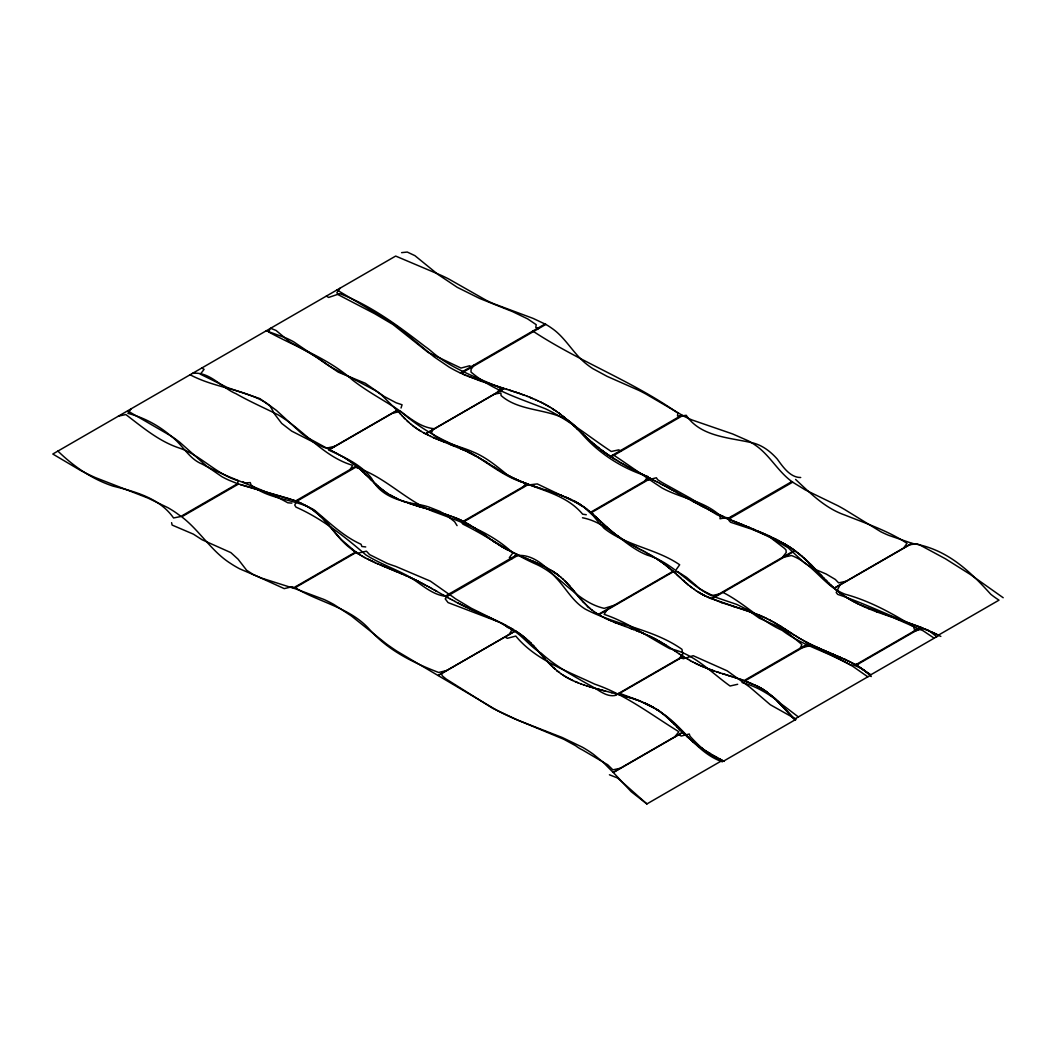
<?xml version="1.0" encoding="UTF-8"?>
<svg xmlns="http://www.w3.org/2000/svg" width="1056" height="1056" viewBox="0 0 1056 1056"><rect width="100%" height="100%" fill="white"/><g stroke="black" fill="none" stroke-linecap="round" stroke-linejoin="round"><path stroke-width="1.5" d="M237.692 483.608L238.088 480.718C215.899 474.078 200.851 455.215 179.058 447.955C158.783 441.197 142.481 427.192 125.822 414.546L118.43 416.143M839.89 585.09L836.233 592.548L837.685 594.383C863.927 603.068 888.518 615.503 914.351 624.967M401.042 408.025L402.059 404.765L396.172 402.811L384.12 396.409L365.244 383.236L338.21 372.121L293.581 341.748A105.389 60.839 0 0 0 286.097 338.052L266.244 330.792M270.072 328.574L268.752 332.02C296.855 347.45 328.073 358.195 352.414 379.949C364.676 389.558 378.312 397.267 391.552 405.478C405.491 413.609 417.925 427.495 434.623 428.736M432.854 429.568L431.468 433.039C442.49 443.335 459.254 445.764 472.943 451.876C485.971 457.142 496.584 466.118 507.316 474.804C531.617 489.298 563.548 491.317 582.635 514.18L586.291 514.747M800.342 648.107L801.887 644.543L786.746 631.897L777.744 626.393L759.436 618.248L746.909 609.444L736.956 604.507L716.549 597.577L704.22 591.32L699.653 588.614L686.638 577.408L677.873 571.784L673.319 571.732M296.485 501.442L294.743 505.111L295.944 507.091C322.04 518.641 344.507 536.501 365.904 554.928C379.223 563.35 394.244 568.524 408.038 576.048C420.618 583.189 431.891 595.412 446.886 596.389M731.399 516.463L728.983 520.529L730.607 522.271L751.278 529.056L767.58 535.682L788.198 547.826L804.17 562.663L812.803 568.379L826.175 574.028L835.309 579.44L838.636 582.872L846.001 581.288M350.13 469.498L352.704 465.34C323.136 456.68 303.89 430.082 278.098 414.836C264.092 407.801 249.638 401.518 236.003 393.703C221.272 387.526 209.497 371.197 192.456 373.388M509.084 634.524L511.698 630.34L510.431 628.399L498.366 621.654M606.738 610.183L604.138 614.354C627.911 622.314 648.028 636.926 669.768 648.648C694.03 653.519 710.754 672.236 730.066 686.004L737.669 684.288M523.142 487.502L525.769 483.305L528.515 484.4L463.861 521.717A102.155 58.978 0 0 0 456.152 518.153L453.209 516.912M131.063 408.844L127.895 413.345C143.629 417.397 159.047 425.581 171.336 436.379C182.582 444.589 188.602 458.647 202.118 464.059C229.574 478.988 260.634 487.516 287.826 502.788L291.865 503.131M474.223 364.888L471.042 369.389L471.016 372.082C492.769 390.601 520.054 398.521 545.978 409.002C569.527 420.394 589.604 437.171 611.292 451.493L618.75 449.856L621.06 451.202M644.741 480.995L647.909 476.494C622.301 468.679 597.815 452.918 580.734 432.406C562.214 405.61 523.75 415.615 501.059 395.538L500.887 392.964L494.274 394.112M340.164 288.116L336.89 292.684L338.105 294.65L374.616 313.672L392.964 324.469L428.023 352.348L460.97 368.069L469.564 365.785L471.887 367.118M676.381 569.356L679.668 564.775C656.489 548.724 626.116 545.846 604.032 528.251A183.493 105.943 0 0 0 599.227 522.997L593.234 515.764L584.39 507.514L575.282 502.075L537.28 483.912L525.545 485.338M903.553 548.064L907.038 543.378C888.136 530.785 865.933 523.446 844.932 515.077C825.092 508.2 810.48 493.363 795.577 479.411M496.848 392.806L500.518 388.014C476.428 377.177 450.82 368.65 430.703 350.79A115.817 66.858 0 0 0 424.71 346.236C398.297 325.908 371.395 305.778 339.834 293.647L328.654 297.436L326.344 296.089M782.47 557.357L786.205 552.526L786.007 549.965L784.344 548.262L770.431 537.57L749.364 527.485M674.824 736.745L678.876 731.729C651.407 714.899 625.482 694.584 594.647 684.116C567.138 671.022 535.537 660.119 515.803 636.082L507.302 638.312L504.992 636.966M678.559 659.3L682.783 654.192L681.965 649.321C652.832 628.703 616.097 625.376 585.103 609.008C572.497 601.247 565.937 588.139 555.931 577.724C546.031 566.135 531.366 552.605 514.985 555.918M449.896 593.498L445.21 598.871L448.048 602.58L501.032 622.789A34.478 19.906 0 0 1 507.236 627.224C520.885 632.848 528.713 645.929 541.108 653.11C555.02 665.742 572.062 675.22 588.535 684.552A120.199 69.392 0 0 1 595.518 688.538C601.788 692.459 608.771 697.475 616.572 695.099M290.915 499.224L237.587 483.674L180.959 516.371L176.893 513.374A131.182 75.742 0 0 0 168.076 507.764L147.893 498.036L95.344 477.576A239.395 138.217 0 0 1 80.243 470.263L52.8 454.027L395.67 256.067L441.078 275.299A170.755 98.591 0 0 1 448.655 278.942L485.998 300.168A151.232 87.318 0 0 0 493.693 303.732L533.108 318.397L545.846 324.416L461.102 373.349A137.623 79.451 0 0 1 448.958 366.986L434.095 356.862L401.808 330.053A291.086 168.062 0 0 0 389.374 321.196L336.956 289.964M238.366 484.123L181.724 516.82C199.742 530.561 211.266 551.245 230.604 563.455A114.338 66.013 0 0 0 239.765 568.867L261.07 577.949L293.951 588.377L356.228 552.42L341.339 539.629M190.08 374.761A102.881 59.4 0 0 0 197.683 378.391C217.562 387.064 239.527 389.717 259.142 399.049A82.5 47.639 0 0 1 266.284 402.956L276.474 410.441L301.514 433.409A127.499 73.616 0 0 0 307.811 437.791L329.208 449.486L397.069 410.309M329.446 449.618L397.307 410.441M296.604 501.362L357.02 466.488L362.578 471.293M503.989 388.502L425.528 433.805L428.38 435.27M681.78 415.18L610.5 456.337L614.882 459.149M682.783 415.562L611.2 456.892A213.378 123.196 0 0 1 600.692 449.592M517.374 554.545L445.302 596.152L447.942 597.643M590.647 512.239L649.757 478.104M650.47 478.513L591.36 512.648L593.195 514.259M598.33 614.407L672.976 571.322M598.871 614.724L673.517 571.626M618.037 694.241L683.364 656.528M834.2 588.113L911.843 543.272L888.611 535.313A118.272 68.284 0 0 1 880.849 531.775L844.972 509.705A197.736 114.167 0 0 0 837.936 505.758L805.226 489.878L791.762 481.615L727.835 518.522L731.24 520.106M832.366 586.489L834.398 588.232L912.08 543.418C946.15 548.684 968.748 569.936 990.739 594.238A118.153 68.218 0 0 0 996.838 598.726L999.002 600.151L938.375 635.158M682.889 732.362L613.351 772.517L631.158 791.644L646.879 803.946L722.317 760.399L719.453 758.842M855.611 664.844L920.476 627.396L923.234 628.478M856.205 665.214L921.532 627.502L876.744 611.899M870.052 675.22L938.903 635.461A186.001 107.382 0 0 0 931.247 631.871L925.386 629.257M723.677 761.072L794.944 719.928M912.978 631.726L923.274 628.452L928.805 630.604L936.738 636.715M613.906 605.418L604.19 608.362C576.84 602.078 561.409 575.81 536.659 564.472C510.946 553.159 488.057 536.448 462.937 524.159L461.578 522.271M802.666 647.618L811.43 645.229L851.044 665.122L867.821 676.83M392.225 413.371L400.528 411.259C418.44 427.192 439.375 439.243 461.604 448.18C483.767 458.462 501.983 476.863 525.769 483.305L522.548 482.051M648.212 479.82L656.383 477.774L657.65 479.714L662.072 482.513L690.413 498.221L717.169 514.853L752.849 529.016M446.78 670.494L438.702 672.474C413.213 662.812 387.935 650.285 369.6 629.508C350.434 607.939 320.734 602.712 296.749 588.694L295.904 586.516M334.712 446.305L327.083 448.048L323.638 447.361L291.641 431.086L281.728 423.443L274.652 414.15L270.164 406.058L259.868 398.627L227.806 387.737L200.363 374.18L204.085 369.349L201.775 368.016M858.752 663.749L851.162 665.452C829.079 652.199 802.916 646.127 782.232 630.406C760.571 620.598 743.939 602.95 722.964 592.429M718.846 594.092L711.388 595.716C688.393 584.509 672.593 562.386 647.354 555.166C623.766 545.978 608.731 522.746 582.49 517.77M620.149 768.306L612.863 769.85L607.741 764.782L582.49 749.958A37.897 21.886 0 0 1 575.771 745.813L563.878 739.306L512.78 718.014A253.955 146.626 0 0 1 497.6 710.741L396.911 651.169A309.236 178.543 0 0 1 386.364 643.883L351.384 615.965L334.052 604.586A144.896 83.662 0 0 0 324.232 599.557L293.317 588.007L355.582 552.05L357.746 553.476M784.331 557.014L791.498 555.548C813.239 563.455 823.693 586.027 844.972 594.172C869.524 600.785 892.201 613.312 913.704 626.67L914.192 629.059L917.664 629.732M180.629 516.556L173.567 517.968C159.456 497.996 135.472 491.753 112.992 486.103C91.938 479.16 73.709 466.422 57.895 451.084M909.757 544.751L916.04 543.8L919.195 544.645L945.542 558.848L969.896 574.187L1003.2 597.736M680.13 416.143L686.228 415.298C700.273 436.286 727.901 437.461 750.394 442.398C761.231 444.312 770.075 451.018 777.216 459.004C782.932 466.844 790.178 477.616 800.712 477.51M401.597 252.648L407.26 252.054L414.916 255.658L437.963 274.428L457.261 287.338L479.662 298.465L512.49 311.599L527.644 318.886L536.184 324.654L535.814 327.532L538.428 328.693M682.308 415.84L677.516 415.932L677.833 413.068C632.135 380.912 579.097 361.601 532.805 331.056M365.719 546.942L361.865 546.493L361.06 544.276C342.883 536.131 329.01 522.126 314.134 509.89C294.307 498.472 269.042 500.029 250.985 484.862L250.272 482.592L245.045 482.948L242.722 481.602M355.648 467.28C384.08 476.15 405.042 499.871 432.432 511.17C460.667 521.756 490.512 531.868 512.873 552.948L509.348 557.647L511.672 558.98M742.104 682.572C755.383 685.885 767.778 693.396 778.668 701.567A50.648 29.238 0 0 0 784.384 706.279L798.349 716.932M605.18 690.98L611.992 692.815M611.622 692.604L621.588 695.297M601.973 690.162L605.339 691.073M605.55 691.192L592.508 687.601M614.843 693.422L618.196 694.333M598.778 689.33L602.118 690.241M595.624 688.472L598.937 689.41M609.431 774.787L617.681 778.034L646.906 803.933M620.783 694.835L633.798 698.94M624.716 696.168L617.615 693.99L682.942 656.278L685.872 658.06M429.568 509.441L419.998 506.682M423.324 507.698L448.391 515.315M429.343 509.309L432.683 510.312M423.944 508.055L416.922 505.784M432.458 510.18L435.785 511.196M270.6 328.271L276.065 330.462L289.318 341.537L317.302 357.456L327.624 364.861A171.521 99.026 0 0 0 334.422 368.953L375.553 390.654A112.754 65.102 0 0 1 381.691 395.129L398.878 412.21M624.492 696.049L627.792 697.066M420.842 507.17L405.108 501.904M435.547 511.064L438.847 512.107M589.446 686.69L592.891 687.812M413.886 504.86L417.146 505.916M438.623 511.975L441.883 513.031M627.581 696.934L630.828 697.99M729.208 675.8L723.083 673.873M507.157 389.532L468.27 376.345M722.502 673.543L735.227 677.688M729.115 675.748L732.23 676.738M739.504 608.375L733.405 606.434M736.507 607.438L721.552 602.593M586.45 685.753L589.829 686.902M506.392 389.083L510.154 390.469M723.188 673.939L716.536 671.629M410.903 503.91L414.11 504.992M739.411 608.309L742.5 609.325M441.646 512.899L444.853 513.982M509.388 390.034L515.909 392.304M509.995 390.377L518.998 393.386M539.51 487.978L545.886 490.142M734.527 677.279L741.127 679.615M735.121 677.622L738.197 678.638M545.45 489.892L548.856 491.093M742.394 609.259L745.457 610.289M717.13 671.972L720.192 672.989M536.554 487.014L539.946 488.228M548.42 490.855L551.813 492.07M240.478 484.678L293.779 500.254M536.818 487.172L530.719 485.034M536.989 487.265L530.983 485.192M745.364 610.223L748.387 611.266M717.222 672.025L705.118 667.537M583.519 684.763L586.819 685.964M551.377 491.819L557.621 494.063M551.641 491.977L554.73 493.06M892.914 617.285L859.478 604.52M894.049 617.945L922.984 630.683L933.689 637.864M444.629 513.85L447.784 514.958M407.972 502.933L411.127 504.042M515.302 391.961L524.726 395.419M632.993 698.478L639.514 700.986M633.574 698.821L636.689 699.943M748.295 611.213L751.278 612.269M518.232 392.938L524.568 395.327M740.428 679.219L750.328 683.179M741.022 679.562L744.005 680.632L808.579 643.342L802.573 640.042M711.308 669.979L714.305 671.048M721.644 602.646L705.289 595.927A92.532 53.42 0 0 1 698.306 592.06A92.532 53.42 0 0 0 705.289 595.927M531.142 485.285L527.855 484.018L463.201 521.334L466.897 523.34M447.559 514.826L451.255 516.344M580.655 683.747L583.889 684.988M751.186 612.216L759.647 615.463M557.185 493.812L560.459 495.092M708.484 668.95L711.414 670.045M624.703 626.234L633.428 629.521M747.569 682.097L744.744 681.054L809.318 643.764L814.282 646.259M914.324 624.954L917.162 626.023M525.307 483.12L528.29 484.255M630.353 628.32L633.336 629.455M621.892 625.192L624.967 626.393M237.587 483.674L229.39 480.388A93.403 53.922 0 0 1 221.905 476.692L207.095 466.528L179.731 442.226A185.843 107.303 0 0 0 171.508 436.286L134.508 414.863A391.591 226.09 0 0 1 127.657 410.797M523.961 394.984L527.525 396.475M876.77 611.912L868.468 608.652M619.093 624.136L622.142 625.337M633.178 629.363L638.999 631.646M450.41 515.856L456.773 518.496A102.155 58.978 0 0 1 464.482 522.073M917.136 625.997L919.948 627.079M560.023 494.842L568.616 498.406M560.3 495L563.244 496.162M402.336 500.848L405.346 502.036M405.953 502.392L399.63 499.726M705.698 667.867L708.576 669.002M581.024 683.958L575.19 681.556M293 499.805L296.538 501.323M635.976 630.432L638.893 631.594M616.321 623.053L619.357 624.281M746.143 681.278L755.608 685.476M526.759 396.04L530.284 397.558M919.921 627.066L928.62 630.709M443.863 441.923L452.496 445.408M449.368 444.101L455.228 446.503M638.722 700.524L642.259 702.082M441.131 440.827L444.259 442.147M452.113 445.183L457.934 447.612M638.735 631.501L641.731 632.742M613.602 621.958L616.48 623.146M616.585 623.198L610.936 620.822M705.804 667.933L702.398 666.428A117.731 67.98 0 0 1 694.65 662.878M741.233 524.159L743.939 525.268M741.431 524.278L749.562 527.604M744.691 525.703L750.116 527.921M438.425 439.718L441.527 441.052M522.707 482.143L519.842 480.929A129.505 74.765 0 0 1 512.226 477.497M522.931 482.275L520.225 481.166A129.505 74.765 0 0 1 512.45 477.629L509.599 476.15M529.518 397.122L535.643 399.815M530.125 397.465L532.99 398.68M393.4 570.319L385.15 566.9M752.07 528.594L758.208 531.274M752.268 528.713L755.515 530.152M738.527 523.05L741.985 524.594M828.089 652.04L848.602 661.188M831.93 653.809L838.147 656.528M835.454 655.406L822.716 649.796M393.268 570.24L396.106 571.428M396.805 571.837L377.137 563.508M735.834 521.928L738.725 523.156M739.279 523.486L733.154 520.806M830.056 653.176L812.302 645.11A165.95 95.806 0 0 1 804.936 641.348M575.348 681.648L578.252 682.889M641.467 632.597L647.051 635.012M641.626 632.689L644.411 633.864M382.457 565.778L385.282 566.98M395.96 571.349L402.164 574.081M749.483 682.691L753.007 684.301M299.297 502.484L295.772 500.874L356.189 466L358.314 467.702M619.093 693.145L638.788 700.484L658.667 710.384A88.664 51.19 0 0 0 664.726 714.912C684.803 729.353 697.818 753.298 722.396 761.812M457.552 447.388L460.614 448.747M438.808 439.943L433.105 437.448M826.531 651.578L817.436 647.5M398.653 572.471L401.465 573.685M730.488 519.671L733.907 521.242M757.442 530.838L760.874 532.396M868.494 608.665L863.174 606.368M837.316 656.053L840.814 657.664M379.79 564.656L382.602 565.858M525.004 557.845L530.759 560.366M528.092 559.231L522.337 556.697M641.467 701.606L644.926 703.217A89.021 51.401 0 0 1 654.72 708.246M565.528 497.006L568.458 498.313M530.323 560.116L533.399 561.502M401.32 573.606L407.458 576.378M462.924 374.075L480.295 380.978L504.148 388.595L425.687 433.897L423.298 432.604M466.343 375.672L460.324 372.9L545.068 323.981A84.097 48.55 0 0 1 551.707 328.178C565.739 337.735 573.289 353.813 586.608 364.162A96.36 55.625 0 0 0 592.786 368.61L607.134 376.372L638.616 390.271A187.321 108.148 0 0 1 645.955 394.06L684.262 416.42A133.505 77.075 0 0 0 692.036 419.958L732.626 433.95L748.4 440.88A81.338 46.966 0 0 1 755.119 445.025C769.916 455.017 778.034 471.966 792.686 482.143L728.759 519.05L725.406 517.48M760.122 531.96L763.528 533.544M460.231 448.523L465.854 451.057M460.39 448.615L463.254 449.896M433.264 437.54L436.128 438.821M839.982 657.188L846.041 659.987M519.71 555.548L522.773 556.948M403.986 574.741L406.758 575.982M482.724 614.645L498.709 621.799M485.654 615.965L480.097 613.483M762.762 533.108L766.154 534.706M532.976 561.251L541.187 565.026M533.254 561.409L536.039 562.663M485.509 615.886L488.281 617.126M821.198 649.308L814.849 646.312M488.136 617.047L490.908 618.288M400.462 500.214L397.016 498.564A82.764 47.784 0 0 1 389.717 494.762M477.47 612.322L480.388 613.655M726.132 517.902L722.792 516.318A358.961 207.24 0 0 1 710.054 510.312M517.097 554.387L520.133 555.799M608.322 619.661L611.186 620.968M374.524 562.333L377.982 563.983M707.929 597.208L710.978 598.633L794.574 550.361A146.414 84.533 0 0 0 785.849 544.711L780.437 541.622M406.613 575.89L410.058 577.553A261.426 150.929 0 0 1 420.182 582.397M474.87 611.16L477.774 612.493M490.763 618.209L493.508 619.45M575.56 681.78L572.576 680.394A81.365 46.979 0 0 1 563.099 675.167M534.877 399.379L538.23 400.99M765.389 534.27L771.316 537.068M535.88 562.571L538.626 563.838M298.452 502.009L301.884 503.659M472.283 609.985L475.174 611.332M721.565 760.835C709.025 755.621 699.098 746.077 690.056 736.256L689.278 734.026L681.173 736.032L678.85 734.699M430.518 436.26L433.501 437.672M646.8 634.867L649.651 636.2A137.188 79.213 0 0 1 657.083 639.923M514.51 553.199L518.364 555.113L446.292 596.732L443.111 594.924M568.181 498.155L571.19 499.594M371.95 561.158L375.368 562.822M854.528 665.465L859.967 667.669L870.87 674.744M469.709 608.784L472.573 610.157M767.989 535.445L770.761 536.752M863.201 606.382L856.957 603.293M495.805 620.453L498.67 621.826M465.472 450.833L468.415 452.258A160.895 92.888 0 0 1 475.807 456.007M844.074 658.852L853.525 663.696M605.774 618.46L608.573 619.806M470.012 608.956L467.161 607.583A304.616 175.864 0 0 1 457.222 602.633M511.975 551.984L515.79 553.938M537.464 400.554L540.778 402.204M770.563 536.633L773.837 538.283M369.415 559.944L372.095 561.238M372.794 561.634L364.518 557.423M427.984 435.046L430.914 436.484M708.378 597.458L705.844 596.244A92.532 53.42 0 0 1 698.755 592.324L695.996 590.608M754.182 684.644L758.129 686.69A81.286 46.926 0 0 1 765.125 690.677L767.263 692.116M540.751 564.775L543.695 566.254M301.052 503.184L304.392 504.887A79.979 46.174 0 0 1 311.335 508.9M570.755 499.343L573.685 500.821A91.7 52.945 0 0 1 580.681 504.808M500.9 622.868L503.686 624.268M773.084 537.847L776.332 539.51M847.757 660.713L851.096 662.429M509.48 550.757L512.411 552.235M513.242 552.724L507.038 549.503A146.573 84.625 0 0 1 500.003 545.543M707.573 509.071L710.78 510.721A358.961 207.24 0 0 0 723.518 516.727M769.956 620.202L766.234 618.248A123.869 71.518 0 0 0 758.406 614.75L711.968 598.778L794.944 550.876C813.12 563.983 825.238 583.902 844.312 595.901M366.947 558.703L369.56 560.023M603.306 617.206L606.025 618.605M705.104 507.817L708.286 509.48M329.208 449.486L331.901 450.872M409.213 577.064A261.426 150.929 0 0 1 419.351 581.909L422.651 583.651M858.132 603.966L854.515 602.039A124.278 71.755 0 0 1 843.15 595.228M692.195 661.624L695.336 663.287A117.731 67.98 0 0 0 703.085 666.824M503.395 624.096L506.141 625.522M775.579 539.075L778.787 540.778M642.404 474.329L650.628 478.619M648.186 477.352L639.962 473.062M543.259 566.003L546.15 567.508M649.915 478.196L653.083 479.873M702.662 506.563L705.83 508.226M331.676 450.74L334.343 452.14M637.52 471.808L640.121 473.154M652.357 479.464L655.512 481.14M640.847 473.576L632.663 469.26M654.799 480.731L657.954 482.407M421.806 583.163L425.08 584.918M635.092 470.527L637.679 471.9M700.234 505.283L703.375 506.972M657.228 481.998L660.383 483.674M768.715 619.489L774.748 622.789M769.85 620.149L772.372 621.482M454.793 601.366L457.525 602.804M334.118 452.008L336.772 453.42M659.657 483.265L662.798 484.955M697.818 504.002L700.946 505.705M507.184 474.883L509.982 476.375M662.072 484.546L665.201 486.235M796.132 719.242L770.312 704.748L749.826 687.166L727.175 670.837L693.198 655.71L683.272 658.759L680.948 657.426M724.271 761.416L718.859 758.512M630.26 467.98L633.547 469.762M424.248 584.43L427.495 586.199M778.034 540.342L781.189 542.058M664.488 485.826L667.603 487.529M695.416 502.722L698.531 504.425M638.51 548.447L641.903 550.295M505.85 625.35L508.543 626.815M452.39 600.072L455.096 601.537M636.108 547.153L639.5 549.014M666.89 487.106L670.006 488.809M627.871 466.686L631.145 468.481M640.913 549.727L644.292 551.588M425.911 434.029L420.974 431.27A95.911 55.374 0 0 1 414.493 426.994L412.487 425.476M689.806 660.33L692.881 662.02M669.28 488.4L672.395 490.116M693.026 501.428L696.128 503.131M633.732 545.86L637.098 547.721M336.534 453.288L339.148 454.714M600.904 615.912L603.557 617.364M426.65 585.71L429.884 587.492M545.714 567.27L548.539 568.814M450.014 598.778L452.694 600.244M671.669 489.694L674.771 491.41M690.637 500.135L693.739 501.838M643.302 551.021L646.668 552.882M716.483 757.205L719.915 759.106M674.058 491L677.147 492.716M688.261 498.828L691.363 500.544M676.421 492.294L679.51 494.023M685.898 497.521L688.987 499.237M625.495 465.379L628.742 467.188M478.183 457.314L475.411 455.783A160.895 92.888 0 0 0 468.032 452.034A160.895 92.888 0 0 1 475.57 455.875M659.446 641.23L656.819 639.778A137.188 79.213 0 0 0 649.387 636.042M429.04 587.004L432.247 588.799M678.797 493.601L686.611 497.944M851.545 662.561L855.888 665.003M504.808 473.576L507.566 475.108M631.356 544.553L634.709 546.427M447.652 597.472L450.305 598.95M362.142 556.116L365.35 557.911M645.691 552.314L649.031 554.202M714.12 755.898L717.526 757.812M623.146 464.059L626.38 465.881M465.63 522.614L469.247 524.66M508.253 626.644L510.906 628.122M431.402 588.311L436.946 591.426M338.923 454.582L341.497 456.034M629.02 543.233L632.346 545.12M433.765 589.631L436.247 591.03M687.469 659.01L690.492 660.739M436.102 590.951L443.956 595.412M477.787 457.09L480.506 458.647M711.797 754.565L715.176 756.505M620.822 462.739L624.017 464.574M648.041 553.634L651.354 555.535M773.507 622.063L777.071 624.122M800.25 638.708L803.801 640.754M502.484 472.23L505.204 473.801M729.036 518.892L726.713 517.559L719.994 518.76L720.35 515.882C704.207 500.742 681.041 498.406 662.112 488.017C645.559 477.246 629.455 465.524 613.18 454.793M548.104 568.564L550.849 570.148M659.182 641.084L661.769 642.563M355.898 551.879L358.208 553.212L366.392 551.153L369.626 554.638L387.024 563.31A117.348 67.756 0 0 0 395.617 566.359L430.307 581.09L449.104 594.304A108.702 62.753 0 0 1 455.36 598.699L471.266 608.243L496.201 620.572M294.558 588.02L292.248 586.687L284.249 588.628L253.176 574.477L246.629 570.253L238.049 559.152L230.868 552.618L202.145 539.788L193.393 534.151L172.102 525.056L171.6 522.667M782.786 542.929L785.308 544.394A146.863 84.797 0 0 1 796.079 551.536M626.71 541.886L629.996 543.8M598.607 614.579L601.168 616.07M359.845 554.77L362.987 556.604M618.512 461.393L621.694 463.241M341.273 455.902L343.794 457.38M709.5 753.218L712.84 755.172M510.602 627.95L513.19 629.468M853.921 663.868L858.185 666.349A98.327 56.773 0 0 1 864.587 670.666M650.377 554.968L653.651 556.882M480.11 458.423L482.79 459.994M797.966 637.362L801.491 639.421M467.98 523.934L471.53 526.02M685.186 657.664L688.156 659.406M500.214 470.884L502.88 472.468M775.83 623.396L781.585 626.855M616.242 460.02L619.397 461.894M661.505 642.418L664.039 643.922M624.439 540.527L627.7 542.454M482.407 459.769L487.291 462.752M710.543 753.826L705.606 750.803M710.081 753.562L705.025 750.46M795.709 635.976L799.207 638.075M652.661 556.314L655.895 558.254M497.957 469.511L500.597 471.108M387.46 493.39L390.548 495.238A82.764 47.784 0 0 0 397.848 499.052M343.57 457.235L346.051 458.753M614.011 458.647L617.126 460.535M778.1 624.756L781.48 626.802M497.759 544.157L501.27 546.269A146.573 84.625 0 0 0 508.306 550.229M550.414 569.897L553.093 571.52A94.723 54.688 0 0 1 559.324 575.942M656.964 709.632L653.928 707.784A89.021 51.401 0 0 0 644.12 702.742M360.69 555.258L357.614 553.397A108.689 62.753 0 0 1 351.318 549.001C336.349 538.045 327.928 520.436 312.616 509.863M484.664 461.142L487.054 462.62M663.775 643.777L666.27 645.308M512.899 629.297L515.434 630.854L438.214 675.444L515.5 630.894A118.972 68.68 0 0 1 523.816 636.794M470.263 525.281L475.939 528.818M495.739 468.112L498.353 469.735M793.492 634.59L796.95 636.702M622.222 539.128L625.429 541.094M486.895 462.528L489.509 464.152M596.112 613.021L598.765 614.658M780.344 626.142L783.79 628.254M493.522 466.726L496.122 468.349M614.17 458.74L611.807 457.248A213.378 123.196 0 0 1 601.3 449.948M654.905 557.687L658.099 559.654A148.79 85.906 0 0 1 664.409 564.036L666.402 565.554M489.113 463.914L493.918 466.95M681.16 655.129L683.628 656.674M791.3 633.191L794.732 635.303M666.006 645.163L668.461 646.721M499.039 544.896L493.416 541.319M782.562 627.541L785.994 629.653M345.814 458.621L348.242 460.152A128.449 74.158 0 0 1 354.46 464.587M789.109 631.778L792.528 633.904M554.743 410.164L549.556 406.93A126.839 73.22 0 0 0 540.012 401.755M551.8 408.316L554.585 410.071M784.753 628.94L788.172 631.079M786.931 630.353L790.35 632.491M678.982 653.717L681.424 655.274M472.494 526.667L475.094 528.33M706.068 751.067L702.847 749.047A162.228 93.654 0 0 1 694.597 743.107L692.657 741.563M668.21 646.562L670.639 648.133M582.846 506.22L580.246 504.557A91.7 52.945 0 0 0 573.25 500.57M623.212 539.708L620.044 537.715A142.52 82.289 0 0 1 613.853 533.267M328.693 450.054C344.296 457.274 361.205 464.323 371.778 478.645C380.662 496.782 401.095 501.481 419.285 504.689A40.92 23.628 0 0 1 429.013 507.091L440.009 511.434L446.82 515.526L454.621 521.717L457.076 525.637M385.295 491.964L388.304 493.865M676.83 652.278L679.246 653.862M656.753 709.5L659.116 711.058M656.159 709.17L661.201 712.523M670.375 647.988L672.791 649.559M496.835 543.484L491.291 539.867M674.678 650.852L677.094 652.436M672.54 649.414L674.942 650.998M560.96 673.728L563.468 675.391A81.365 46.979 0 0 0 572.959 680.605M474.672 528.079L480.176 531.722M553.978 409.728L556.882 411.616M693.871 589.156L696.551 590.924M593.987 611.569L596.548 613.272M313.46 510.352L310.49 508.424A79.979 46.174 0 0 0 303.547 504.412M494.683 542.058L489.205 538.402M476.797 529.531L482.249 533.201M582.41 505.982L584.945 507.698M383.222 490.486L386.14 492.439M556.116 411.167L558.954 413.094M478.896 530.983L485.509 535.682M487.133 536.923L490.472 539.141M481.404 532.712L488.413 537.662M694.426 589.472L689.832 586.146M765.838 691.284L775.896 699.521M485.074 535.445L487.568 537.174M561.33 673.952L556.934 670.705M591.941 610.078L594.422 611.82M313.394 510.312L322.832 518.298M840.167 592.918L842.226 594.436M558.796 413.002L560.974 414.599M558.188 412.645L564.881 417.688M584.773 507.606L586.951 509.203M584.509 507.448L588.905 510.748M660.396 712.061L663.221 714.041M384.067 490.974L375.606 484.189M381.216 488.968L383.447 490.618M798.072 553.054L795.868 551.417A146.863 84.797 0 0 0 785.096 544.276M692.38 587.994L687.892 584.588M866.58 672.197L863.755 670.19A98.327 56.773 0 0 0 857.34 665.874M840.193 592.931L834.398 588.232M557.093 670.798L559.284 672.461M597.34 446.886L599.465 448.51M356.413 466.132L354.235 464.455A128.449 74.158 0 0 0 348.005 460.02M665.425 564.986L669.715 568.352M592.376 610.328L588.126 606.936M797.874 552.935L800.026 554.598M662.416 713.579L665.161 715.585M562.188 415.681L564.722 417.595M410.56 423.918L414.718 427.126A95.911 55.374 0 0 0 421.199 431.402M379.289 487.41L381.454 489.1M595.412 445.315L597.498 446.978M561.238 577.513L558.888 575.692A94.723 54.688 0 0 0 552.658 571.283M523.433 636.583L525.73 638.365M866.303 672.038L868.481 673.768M865.735 671.722L870.329 675.378L794.6 719.096L774.985 698.346L763.699 689.858A81.286 46.926 0 0 0 756.703 685.872M610.421 530.402L612.876 532.303M799.828 554.492L801.926 556.182M564.115 417.239L568.643 420.869M588.482 510.497L590.806 512.318M693.713 742.157L689.502 738.712M593.525 443.731L595.584 445.408M557.304 670.93L553.225 667.498M769.864 694.307L777.586 701.224L793.756 718.621M664.356 715.123L667.049 717.169M688.446 584.905L684.169 581.394M686.017 583.004L687.997 584.641M590.423 608.784L586.331 605.299M591.664 442.134L593.683 443.824M669.28 568.102L671.576 569.95M566.016 418.823L570.464 422.479M608.56 528.805L610.975 530.719M801.728 556.063L805.596 559.403M410.784 424.05L406.916 420.671M525.505 638.246L531.102 643.276M525.347 638.154L529.148 641.48M358.09 467.57L360.162 469.313M590.37 512.081L603.742 524.212M560.815 577.262L563.086 579.124M591.822 442.226L576.814 428.617M589.222 440.18L601.458 450.041A213.378 123.196 0 0 0 611.965 457.34M673.966 571.89L663.419 563.468A148.79 85.906 0 0 0 657.109 559.086M671.141 569.699L675.774 573.514M666.838 717.05L668.884 718.78M666.244 716.707L677.345 727.016M567.877 420.42L577.579 429.066M606.738 527.182L609.114 529.122M378.259 486.301L373.837 482.539M553.384 667.59L555.416 669.346M803.576 557.66L807.378 561.053M589.987 440.616L586.225 437.263M684.724 581.711L677.002 574.834M682.361 579.77L684.275 581.447M689.951 738.976L681.846 731.755M687.1 736.745L695.653 743.714A162.228 93.654 0 0 0 703.89 749.654M570.306 422.387L574.055 425.753M359.938 469.181L366.076 474.619M592.218 513.678L596.218 517.216M675.22 573.197L681.12 578.45M408.936 422.44L403.498 417.292M588.562 607.187L578.305 596.561M668.672 718.661L670.679 720.43M604.956 525.545L607.292 527.498M830.584 584.839L832.577 586.608M688.142 737.352L684.156 733.775M869.484 674.903L871.266 676.553M584.443 435.613L586.384 437.356M376.451 484.678L365.244 474.131M573.289 425.317L581.09 432.392M795.524 720.271L777.005 700.88M361.733 470.818L371.21 479.675M562.65 578.873L564.854 580.774M582.688 433.963L584.602 435.706M605.497 525.862L601.009 521.968M602.752 523.644L614.843 533.834A142.52 82.289 0 0 0 621.034 538.283M580.932 432.3L582.846 434.056M670.454 720.298L672.434 722.08M553.608 667.722L549.78 664.145M595.795 516.965L597.973 518.879M828.841 583.176L830.795 584.958M807.167 560.934L809.107 562.729M374.062 482.671L370.379 479.186M529.003 641.388L530.891 643.157M597.538 518.628L601.445 522.218M684.618 734.039L680.143 730.079M672.21 721.961L674.15 723.756M829.039 583.295L825.449 579.797M808.909 562.61L812.5 566.108M673.939 723.637L682.651 732.23L613.114 772.372L603.029 762.155L593.459 754.314A134.482 77.642 0 0 0 582.516 747.265L562.307 737.537L518.087 720.311L492.637 708.272L446.107 678.995L442.292 675.84L441.566 673.583M564.419 580.523L566.544 582.476M678.44 728.376L680.724 730.409M551.852 666.059L548.143 662.429M676.751 726.686L679.034 728.719M530.732 643.064L534.442 646.708M827.323 581.618L823.786 578.081M810.625 564.287L814.163 567.824M405.412 419.126L401.848 415.576M322.766 518.272L324.496 520.014M583.242 602.052L585.05 603.86M813.965 567.706L815.813 569.554M822.136 576.365L823.984 578.2M550.15 664.356L544.962 658.904M532.422 644.767L534.23 646.576M820.499 574.636L822.334 576.47M566.386 582.384L569.765 585.961M566.108 582.226L569.606 585.869M815.615 569.435L817.45 571.283M817.238 571.164L820.697 574.741M400.237 413.833L402.085 415.708M324.43 519.974L329.208 525.307M534.072 646.483L536.052 648.45M546.533 660.673L548.288 662.508M341.405 539.656L336.653 534.31M581.645 600.296L583.4 602.144M398.653 412.078L400.475 413.965M535.669 648.226L537.623 650.206M537.253 649.994L539.18 651.988M580.1 598.528L581.803 600.389M545.332 659.129L538.798 651.776M543.404 657.136L545.12 658.997M569.329 585.71L572.814 589.538M541.873 655.34L543.563 657.228M540.342 653.558L542.032 655.433M580.259 598.62L573.87 591.109M329.155 525.281L330.726 527.116M570.874 587.492L572.656 589.446M335.135 532.514L336.706 534.349M330.66 527.076L333.709 530.732M335.201 532.554L332.152 528.884M578.741 596.812L574.147 591.268M572.378 589.288L574.306 591.36M540.619 402.112A126.839 73.22 0 0 1 550.163 407.286M855.65 602.686A124.278 71.755 0 0 1 844.285 595.888M930.719 631.554A186.001 107.382 0 0 1 940.843 636.412M620.479 537.966A142.52 82.289 0 0 1 614.288 533.518M657.545 559.337A148.79 85.906 0 0 1 663.854 563.719M759.541 615.397A123.869 71.518 0 0 1 767.369 618.908M813.437 645.77A165.95 95.806 0 0 1 806.071 642.008M455.928 518.021A102.155 58.978 0 0 1 463.637 521.585M507.461 549.754A146.573 84.625 0 0 1 500.438 545.78M757.284 686.215A81.286 46.926 0 0 1 764.28 690.188M467.32 607.675A304.616 175.864 0 0 1 457.38 602.725M515.288 630.775A118.972 68.68 0 0 1 523.591 636.676M644.714 703.085A89.021 51.401 0 0 1 654.509 708.127M703.428 749.39A162.228 93.654 0 0 1 695.191 743.45M857.908 666.191A98.327 56.773 0 0 1 864.31 670.507M723.347 516.635A358.961 207.24 0 0 1 710.609 510.629M573.527 500.729A91.7 52.945 0 0 1 580.523 504.715M397.241 498.696A82.764 47.784 0 0 1 389.941 494.894M552.935 571.441A94.723 54.688 0 0 1 559.165 575.85M358.446 553.872A108.689 62.753 0 0 1 352.163 549.49M409.358 577.144A261.426 150.929 0 0 1 419.496 581.988"/></g></svg>
